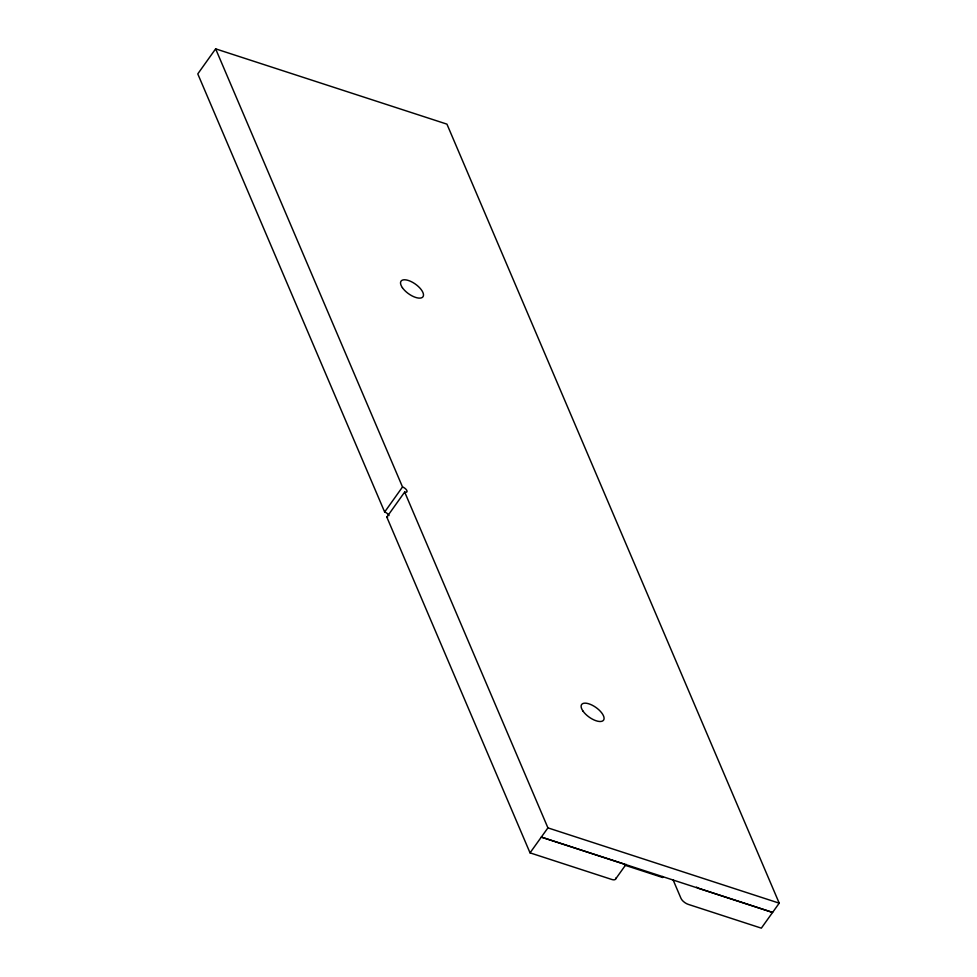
<?xml version="1.0" encoding="UTF-8"?>
<svg xmlns="http://www.w3.org/2000/svg" width="977" height="977" viewBox="0 0 977 977"><rect width="100%" height="100%" fill="white"/><g stroke="black" fill="none" stroke-linecap="round" stroke-linejoin="round"><path stroke-width="1.47" d="M672.958 879.923A6.741 2.955 35.5 0 1 673.605 881.071L680.981 898.351A6.741 2.955 35.5 0 0 688.235 904.36L761.339 928.15L779.219 903.163L446.941 124.14L215.636 48.85L197.781 73.898L384.657 512.009A4.042 1.771 35.5 0 1 389.005 515.612M384.657 512.009L402.512 486.973L215.636 48.85M615.791 878.079A6.741 2.955 35.5 0 1 611.871 879.495L530.035 852.86L386.819 517.089L404.673 492.054A4.042 1.771 35.5 0 0 406.872 490.576A4.042 1.771 35.5 0 0 402.512 486.973M530.035 852.86L547.926 827.873L404.673 492.054M615.681 878.921L626.074 864.352M547.926 827.873L779.219 903.163M624.694 865.146L662.699 877.517A6.741 2.955 35.5 0 1 662.418 876.491M387.625 517.285A4.042 1.771 35.5 0 1 386.819 517.089M624.462 864.034A6.741 2.955 35.5 0 1 623.118 863.729L541.295 837.094L772.612 912.433L699.483 888.582A6.741 2.955 35.5 0 1 696.516 887.128M582.988 711.085A13.47 5.911 35.5 0 0 602.858 720.831A13.47 5.911 35.5 0 0 591.928 705.064A13.47 5.911 35.5 0 0 582.988 711.085M402.402 287.702A13.47 5.911 35.5 0 0 422.272 297.448A13.47 5.911 35.5 0 0 411.341 281.681A13.47 5.911 35.5 0 0 402.402 287.702"/></g></svg>
